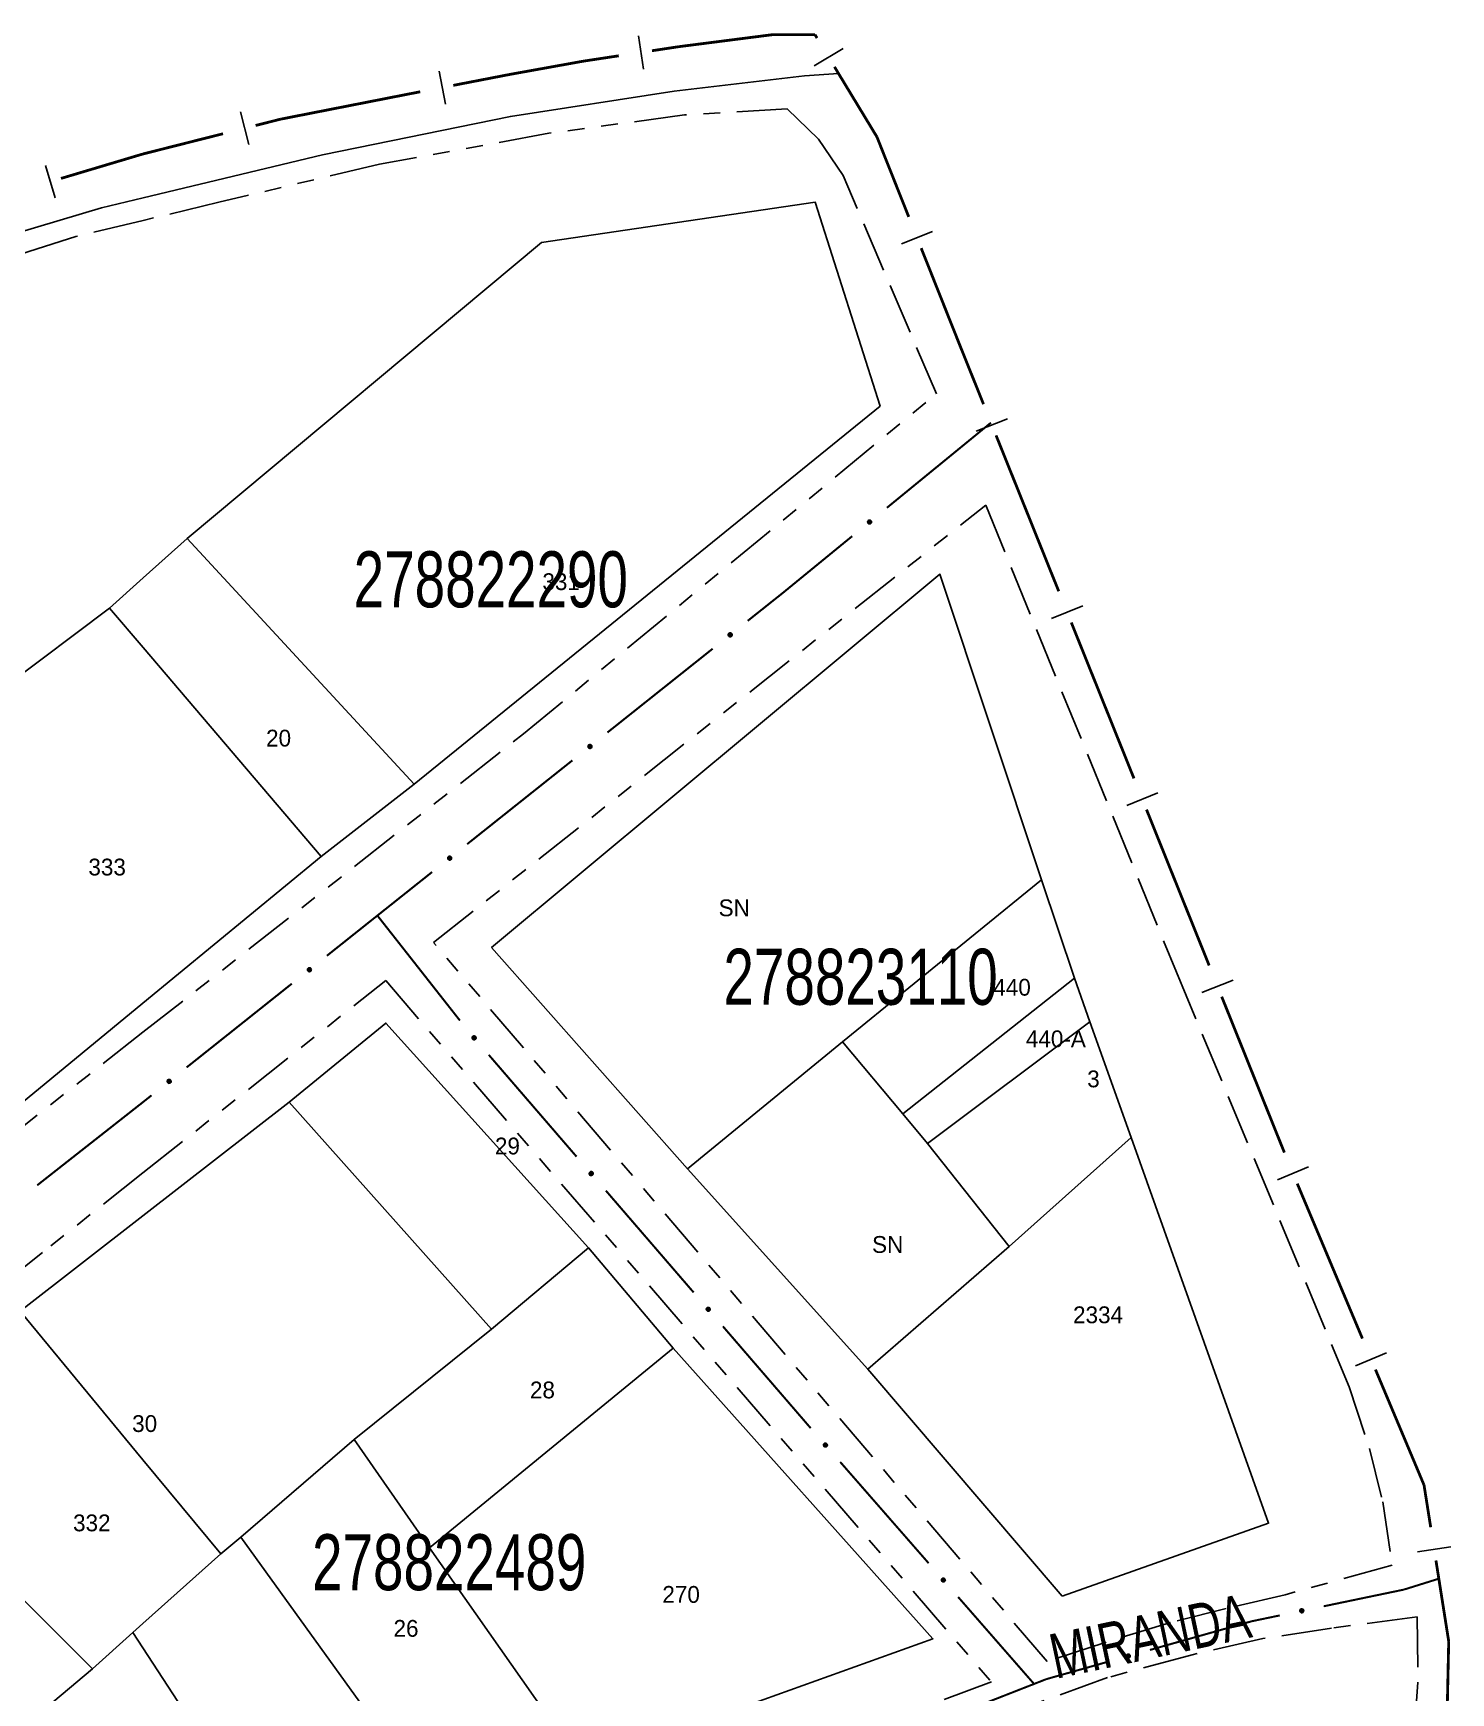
# Model space of a CAD drawing. Extents: x 204373 to 205952, y 4873300 to 4875179.
# Drawn here: x 205787 to 205913.5, y 4875026.7 to 4875174.9 of the extents above; entities that cross this region are included whole.
import ezdxf
from ezdxf.enums import TextEntityAlignment as Align

# ---------------------------------------------------------------- set-up
doc = ezdxf.new("R2010")
doc.units = 0
doc.header["$LTSCALE"] = 1.5
doc.header["$MEASUREMENT"] = 0
doc.linetypes.add('TRACO_11', pattern=[8, 3, -1, 3, -1])
doc.linetypes.add('TRACO_25', pattern=[8, 3, -1, 1, -1, 1, -1])
for name, color, linetype in [('CD_MALHA_LOTES', 7, 'CONTINUOUS'), ('CD_TXT_QUADRA', 255, 'CONTINUOUS'), ('LM-LIM-SETORES-BAIRROS', 250, 'CONTINUOUS'), ('RU-QUADRA', 220, 'CONTINUOUS'), ('SV-EIXO-RUA-N-PAV', 6, 'CONTINUOUS'), ('SV-FX-DOM-EST', 20, 'CONTINUOUS'), ('SV-ROD-ESTADUAIS', 20, 'CONTINUOUS'), ('SV-RUA-NAO-PAV', 7, 'CONTINUOUS'), ('SV-RUA-PAVIM', 7, 'CONTINUOUS'), ('SV-TXT-RUA-N-PAV', 7, 'CONTINUOUS'), ('Th_NmrPort', 1, 'CONTINUOUS')]:
    doc.layers.add(name, color=color, linetype=linetype)
doc.styles.add('ARIAL', font='ARIAL.SHX')

msp = doc.modelspace()

# ---------------------------------------------------------------- linework, layer by layer
at = {"layer": 'CD_MALHA_LOTES', "linetype": 'Continuous', "flags": 128}
for points in [[(205832.331992, 4875156.198802), (205856.727036, 4875159.812882)], [(205856.727036, 4875159.812882), (205862.53538, 4875141.613405)], [(205800.708786, 4875129.803106), (205832.331992, 4875156.198802)], [(205862.53538, 4875141.613405), (205820.973452, 4875107.860474)], [(205796.764185, 4875126.264139), (205800.708786, 4875129.803106)], [(205820.973452, 4875107.860474), (205800.708786, 4875129.803106)], [(205793.761204, 4875123.569963), (205796.764185, 4875126.264139)], [(205827.866883, 4875093.271445), (205867.877358, 4875126.595959)], [(205867.877358, 4875126.595959), (205876.93236, 4875099.325662)], [(205765.982225, 4875102.693799), (205793.761204, 4875123.569963)], [(205796.764073, 4875120.046197), (205793.761204, 4875123.569963)], [(205812.64816, 4875101.406758), (205796.764073, 4875120.046197)], [(205820.973452, 4875107.860474), (205812.64816, 4875101.406758)], [(205812.64816, 4875101.406758), (205796.763504, 4875088.306377)], [(205859.190874, 4875084.848187), (205876.93236, 4875099.325662)], [(205876.93236, 4875099.325662), (205879.880501, 4875090.533886)], [(205845.345143, 4875073.529435), (205827.866883, 4875093.271445)], [(205864.5607, 4875078.425453), (205879.880501, 4875090.533886)], [(205879.880501, 4875090.533886), (205881.24928, 4875086.63813)], [(205796.763504, 4875088.306377), (205785.932531, 4875079.373865)], [(205809.809524, 4875079.47836), (205818.443364, 4875086.532839)], [(205818.443364, 4875086.532839), (205836.500723, 4875066.474956)], [(205866.771806, 4875075.793185), (205881.24928, 4875086.63813)], [(205881.24928, 4875086.63813), (205884.934455, 4875076.319639)], [(205845.345143, 4875073.529435), (205859.190874, 4875084.848187)], [(205864.5607, 4875078.425453), (205859.190874, 4875084.848187)], [(205796.763164, 4875069.336537), (205809.809524, 4875079.47836)], [(205827.866883, 4875059.209896), (205809.809524, 4875079.47836)], [(205866.771806, 4875075.793185), (205864.5607, 4875078.425453)], [(205874.036865, 4875066.580247), (205866.771806, 4875075.793185)], [(205884.934455, 4875076.319639), (205874.036865, 4875066.580247)], [(205884.934455, 4875076.319639), (205897.200825, 4875041.889572)], [(205861.454624, 4875055.630012), (205845.345143, 4875073.529435)], [(205785.797304, 4875060.812028), (205796.763164, 4875069.336537)], [(205861.454624, 4875055.630012), (205874.036865, 4875066.580247)], [(205827.866883, 4875059.209896), (205836.500723, 4875066.474956)], [(205836.500723, 4875066.474956), (205844.081655, 4875057.525245)], [(205796.762773, 4875047.54716), (205785.797304, 4875060.812028)], [(205815.600514, 4875049.365214), (205827.866883, 4875059.209896)], [(205822.339121, 4875039.678467), (205844.081655, 4875057.525245)], [(205844.081655, 4875057.525245), (205867.245614, 4875031.571081)], [(205878.774948, 4875035.361547), (205861.454624, 4875055.630012)], [(205792.245387, 4875028.885602), (205771.632412, 4875049.504554)], [(205805.492605, 4875040.626084), (205815.600514, 4875049.365214)], [(205822.339121, 4875039.678467), (205815.600514, 4875049.365214)], [(205803.702663, 4875039.152013), (205796.762773, 4875047.54716)], [(205897.200825, 4875041.889572), (205878.774948, 4875035.361547)], [(205803.702663, 4875039.152013), (205805.492605, 4875040.626084)], [(205823.181446, 4875016.093345), (205805.492605, 4875040.626084)], [(205796.762511, 4875032.933218), (205803.702663, 4875039.152013)], [(205835.921624, 4875020.304974), (205822.339121, 4875039.678467)], [(205795.865688, 4875032.12961), (205796.762511, 4875032.933218)], [(205792.245387, 4875028.885602), (205795.865688, 4875032.12961)], [(205796.762472, 4875030.752898), (205795.865688, 4875032.12961)], [(205867.245614, 4875031.571081), (205835.921624, 4875020.304974)], [(205809.809524, 4875010.723518), (205796.762472, 4875030.752898)], [(205784.610556, 4875022.456271), (205792.245387, 4875028.885602)]]:
    msp.add_lwpolyline(points, dxfattribs=at)
at = {"layer": 'LM-LIM-SETORES-BAIRROS', "const_width": 0.25}
for points in [[(205852.959754, 4875174.767626), (205845.14738, 4875173.766039)], [(205853.083437, 4875174.767644), (205852.959754, 4875174.767626)], [(205856.719565, 4875174.771212), (205853.083437, 4875174.767644)], [(205856.908081, 4875174.459983), (205856.719565, 4875174.771212)], [(205844.561813, 4875173.690967), (205842.1795, 4875173.329096)], [(205845.14738, 4875173.766039), (205844.561813, 4875173.690967)], [(205836.056207, 4875172.398976), (205830.341905, 4875171.368527)], [(205836.247544, 4875172.428039), (205836.056207, 4875172.398976)], [(205839.213522, 4875172.878568), (205836.247544, 4875172.428039)], [(205862.250299, 4875165.640285), (205858.462336, 4875171.893996)], [(205829.488587, 4875171.214651), (205824.449398, 4875170.238214)], [(205830.341905, 4875171.368527), (205829.488587, 4875171.214651)], [(205820.435893, 4875169.460522), (205809.728952, 4875167.355828)], [(205820.52244, 4875169.477292), (205820.435893, 4875169.460522)], [(205821.504179, 4875169.667522), (205820.52244, 4875169.477292)], [(205809.015963, 4875167.215674), (205806.812103, 4875166.657824)], [(205809.728952, 4875167.355828), (205809.015963, 4875167.215674)], [(205803.903826, 4875165.921668), (205797.117846, 4875164.203972)], [(205797.117846, 4875164.203972), (205796.720975, 4875164.103515)], [(205862.50476, 4875165.000499), (205862.250299, 4875165.640285)], [(205865.091745, 4875158.496077), (205862.50476, 4875165.000499)], [(205796.720975, 4875164.103515), (205789.448042, 4875161.930538)], [(205869.555041, 4875147.274076), (205866.200454, 4875155.708467)], [(205869.899184, 4875146.41765), (205869.555041, 4875147.274076)], [(205871.763479, 4875141.77821), (205869.899184, 4875146.41765)], [(205878.474941, 4875125.076226), (205872.882056, 4875138.994546)], [(205885.186404, 4875108.374242), (205879.593519, 4875122.292562)], [(205891.897866, 4875091.672258), (205886.304981, 4875105.590578)], [(205898.609329, 4875074.970274), (205893.016443, 4875088.888594)], [(205905.571386, 4875058.371304), (205899.758407, 4875072.199148)], [(205911.068625, 4875045.294538), (205906.733982, 4875055.605735)], [(205911.195695, 4875044.489762), (205911.068625, 4875045.294538)], [(205911.663583, 4875041.526474), (205911.195695, 4875044.489762)], [(205913.271497, 4875031.343014), (205912.13147, 4875038.563185)], [(205913.256492, 4875030.652796), (205913.271497, 4875031.343014)], [(205913.104354, 4875023.654449), (205913.256492, 4875030.652796)]]:
    msp.add_lwpolyline(points, dxfattribs=at)
at = {"layer": 'LM-LIM-SETORES-BAIRROS'}
for points in [[(205840.965576, 4875174.661909), (205841.416105, 4875171.695931)], [(205859.227245, 4875173.526453), (205856.661258, 4875171.972197)], [(205823.182313, 4875171.520592), (205823.753004, 4875168.575374)], [(205805.4746, 4875167.866577), (205806.210755, 4875164.9583)], [(205788.060486, 4875163.081489), (205788.919301, 4875160.207043)], [(205867.224689, 4875157.192025), (205864.43708, 4875156.083316)], [(205873.901029, 4875140.481722), (205871.117365, 4875139.363145)], [(205880.612492, 4875123.779738), (205877.828828, 4875122.661161)], [(205887.323954, 4875107.077754), (205884.54029, 4875105.959177)], [(205894.035416, 4875090.37577), (205891.251752, 4875089.257193)], [(205900.753659, 4875073.702302), (205897.98809, 4875072.539706)], [(205907.729234, 4875057.108889), (205904.963665, 4875055.946293)], [(205913.457152, 4875039.784891), (205910.493863, 4875039.317004)]]:
    msp.add_lwpolyline(points, dxfattribs=at)
at = {"layer": 'RU-QUADRA', "linetype": 'Continuous', "flags": 128}
for points in [[(205778.77328, 4875073.74874), (205773.65953, 4875069.453189), (205767.216204, 4875064.646264), (205757.448941, 4875056.975639), (205738.118965, 4875041.634388), (205728.914214, 4875034.270587), (205719.709464, 4875027.213612), (205700.200997, 4875049.895438), (205718.826076, 4875064.647755), (205737.557421, 4875079.817626), (205747.352858, 4875087.714507), (205753.668585, 4875092.799406), (205765.982225, 4875102.693799), (205793.761204, 4875123.569963), (205796.764185, 4875126.264139), (205800.708786, 4875129.803106), (205832.331992, 4875156.198802), (205856.727036, 4875159.812882), (205862.53538, 4875141.613405), (205820.973452, 4875107.860474), (205812.64816, 4875101.406758), (205796.763504, 4875088.306377), (205785.932531, 4875079.373865)], [(205878.774948, 4875035.361547), (205897.200825, 4875041.889572), (205884.934455, 4875076.319639), (205881.24928, 4875086.63813), (205879.880501, 4875090.533886), (205876.93236, 4875099.325662), (205867.877358, 4875126.595959), (205827.866883, 4875093.271445), (205845.345143, 4875073.529435), (205861.454624, 4875055.630012)], [(205796.762026, 4875005.863071), (205790.484346, 4875003.363511), (205779.873996, 4874999.246647), (205757.889437, 4874991.581804), (205748.186059, 4875002.740043), (205733.727426, 4875018.124295), (205743.848906, 4875026.303771), (205753.119331, 4875034.380948), (205771.632412, 4875049.504554), (205785.797304, 4875060.812028), (205796.763164, 4875069.336537), (205809.809524, 4875079.47836), (205818.443364, 4875086.532839), (205836.500723, 4875066.474956), (205844.081655, 4875057.525245), (205867.245614, 4875031.571081), (205835.921624, 4875020.304974), (205823.181446, 4875016.093345), (205809.809524, 4875010.723518), (205797.069347, 4875005.985436)]]:
    msp.add_lwpolyline(points, close=True, dxfattribs=at)
at = {"layer": 'SV-EIXO-RUA-N-PAV', "const_width": 0.18}
for points in [[(205872.426873, 4875140.127304), (205863.139385, 4875132.528451)], [(205860.043556, 4875129.9955), (205854.625855, 4875125.562835)], [(205853.89131, 4875124.961844), (205850.722234, 4875122.438565)], [(205854.625855, 4875125.562835), (205853.89131, 4875124.961844)], [(205847.592995, 4875119.947006), (205838.20528, 4875112.472329)], [(205835.076042, 4875109.98077), (205825.688326, 4875102.506092)], [(205822.559088, 4875100.014533), (205813.171373, 4875092.539856)], [(205817.626683, 4875096.196004), (205825.040542, 4875086.760184)], [(205810.042134, 4875090.048297), (205800.654419, 4875082.573619)], [(205827.612535, 4875083.69781), (205835.44781, 4875074.608891)], [(205797.52518, 4875080.08206), (205796.758215, 4875079.471388)], [(205796.758215, 4875079.471388), (205787.325422, 4875072.053679)], [(205838.059569, 4875071.579251), (205845.894844, 4875062.490331)], [(205848.506603, 4875059.460692), (205856.341878, 4875050.371772)], [(205858.971493, 4875047.357622), (205866.863164, 4875038.317627)], [(205911.840709, 4875036.762661), (205912.388723, 4875036.933915)], [(205902.116579, 4875034.470544), (205908.9697, 4875035.896986)], [(205908.9697, 4875035.896986), (205909.271698, 4875035.959845)], [(205909.271698, 4875035.959845), (205911.840709, 4875036.762661)], [(205869.493722, 4875035.304295), (205876.070115, 4875027.770966)], [(205886.608185, 4875030.57307), (205895.270621, 4875033.014831)], [(205895.270621, 4875033.014831), (205895.687829, 4875033.132433)], [(205895.687829, 4875033.132433), (205898.20051, 4875033.655435)], [(205877.371119, 4875027.969334), (205882.758213, 4875029.487843)], [(205876.995957, 4875027.822211), (205877.371119, 4875027.969334)], [(205871.410118, 4875025.631686), (205876.995957, 4875027.822211)], [(205876.070115, 4875027.770966), (205876.326206, 4875027.47761)]]:
    msp.add_lwpolyline(points, dxfattribs=at)
at = {"layer": 'SV-EIXO-RUA-N-PAV'}
for points in [[(205861.77238, 4875131.267762), (205861.768204, 4875131.219032), (205861.75465, 4875131.178005), (205861.733496, 4875131.14704), (205861.707668, 4875131.124552), (205861.678654, 4875131.104521), (205861.644946, 4875131.09078), (205861.604156, 4875131.083816), (205861.555244, 4875131.087662), (205861.514128, 4875131.10431), (205861.482661, 4875131.123424), (205861.457661, 4875131.149006), (205861.438675, 4875131.177517), (205861.425559, 4875131.213003), (205861.418905, 4875131.254409), (205861.423963, 4875131.303499), (205861.437527, 4875131.343629), (205861.458774, 4875131.373042), (205861.484651, 4875131.398013), (205861.514517, 4875131.418108), (205861.547684, 4875131.431406), (205861.589385, 4875131.43803), (205861.63777, 4875131.432396), (205861.67795, 4875131.419324), (205861.707654, 4875131.398496), (205861.731664, 4875131.372466), (205861.752108, 4875131.343609), (205861.767332, 4875131.3103), (205861.77238, 4875131.267762)], [(205849.338585, 4875121.196166), (205849.333761, 4875121.147496), (205849.319663, 4875121.106653), (205849.298099, 4875121.075972), (205849.271975, 4875121.053829), (205849.242697, 4875121.034186), (205849.208809, 4875121.020895), (205849.16793, 4875121.014473), (205849.119073, 4875121.01897), (205849.078183, 4875121.036162), (205849.046973, 4875121.055694), (205849.022315, 4875121.081605), (205849.003709, 4875121.110367), (205848.991066, 4875121.146024), (205848.984964, 4875121.187515), (205848.990674, 4875121.236533), (205849.00477, 4875121.276479), (205849.026407, 4875121.305608), (205849.052614, 4875121.330232), (205849.082745, 4875121.349928), (205849.116085, 4875121.362783), (205849.157871, 4875121.368853), (205849.206176, 4875121.362575), (205849.246179, 4875121.348971), (205849.275603, 4875121.327749), (205849.299265, 4875121.301402), (205849.319324, 4875121.272276), (205849.334103, 4875121.238768), (205849.338585, 4875121.196166)], [(205836.821632, 4875111.229929), (205836.816807, 4875111.181259), (205836.802709, 4875111.140417), (205836.781145, 4875111.109736), (205836.755021, 4875111.087593), (205836.725743, 4875111.06795), (205836.691855, 4875111.054658), (205836.650976, 4875111.048237), (205836.602119, 4875111.052734), (205836.561229, 4875111.069926), (205836.530019, 4875111.089457), (205836.505361, 4875111.115369), (205836.486755, 4875111.144131), (205836.474113, 4875111.179788), (205836.46801, 4875111.221279), (205836.47372, 4875111.270297), (205836.487817, 4875111.310243), (205836.509453, 4875111.339371), (205836.53566, 4875111.363995), (205836.565791, 4875111.383691), (205836.599131, 4875111.396547), (205836.640917, 4875111.402616), (205836.689223, 4875111.396339), (205836.729225, 4875111.382734), (205836.758649, 4875111.361513), (205836.782311, 4875111.335166), (205836.80237, 4875111.30604), (205836.817149, 4875111.272532), (205836.821632, 4875111.229929)], [(205824.304678, 4875101.263693), (205824.299854, 4875101.215023), (205824.285755, 4875101.17418), (205824.264192, 4875101.143499), (205824.238067, 4875101.121357), (205824.208789, 4875101.101713), (205824.174901, 4875101.088422), (205824.134022, 4875101.082), (205824.085166, 4875101.086497), (205824.044275, 4875101.10369), (205824.013065, 4875101.123221), (205823.988407, 4875101.149132), (205823.969802, 4875101.177894), (205823.957159, 4875101.213552), (205823.951056, 4875101.255042), (205823.956767, 4875101.30406), (205823.970863, 4875101.344007), (205823.992499, 4875101.373135), (205824.018706, 4875101.397759), (205824.048837, 4875101.417455), (205824.082177, 4875101.430311), (205824.123963, 4875101.43638), (205824.172269, 4875101.430102), (205824.212271, 4875101.416498), (205824.241695, 4875101.395276), (205824.265357, 4875101.36893), (205824.285416, 4875101.339804), (205824.300196, 4875101.306295), (205824.304678, 4875101.263693)], [(205811.787724, 4875091.297456), (205811.7829, 4875091.248787), (205811.768801, 4875091.207944), (205811.747238, 4875091.177263), (205811.721113, 4875091.15512), (205811.691835, 4875091.135477), (205811.657948, 4875091.122185), (205811.617068, 4875091.115764), (205811.568212, 4875091.120261), (205811.527321, 4875091.137453), (205811.496111, 4875091.156984), (205811.471454, 4875091.182896), (205811.452848, 4875091.211658), (205811.440205, 4875091.247315), (205811.434102, 4875091.288806), (205811.439813, 4875091.337824), (205811.453909, 4875091.37777), (205811.475546, 4875091.406898), (205811.501752, 4875091.431522), (205811.531883, 4875091.451218), (205811.565223, 4875091.464074), (205811.607009, 4875091.470143), (205811.655315, 4875091.463866), (205811.695317, 4875091.450261), (205811.724742, 4875091.42904), (205811.748404, 4875091.402693), (205811.768462, 4875091.373567), (205811.783242, 4875091.340059), (205811.787724, 4875091.297456)], [(205826.296217, 4875085.393331), (205826.345038, 4875085.39041), (205826.3864, 4875085.377916), (205826.417898, 4875085.357566), (205826.441044, 4875085.332325), (205826.461814, 4875085.303836), (205826.476418, 4875085.270493), (205826.48443, 4875085.229895), (205826.481843, 4875085.1809), (205826.466259, 4875085.13937), (205826.44796, 4875085.107422), (205826.42303, 4875085.081772), (205826.395016, 4875085.062058), (205826.35988, 4875085.048033), (205826.318658, 4875085.040316), (205826.269455, 4875085.04411), (205826.228989, 4875085.056637), (205826.199039, 4875085.077121), (205826.173411, 4875085.102346), (205826.152555, 4875085.131686), (205826.138408, 4875085.164499), (205826.130713, 4875085.206016), (205826.1351, 4875085.25453), (205826.147134, 4875085.295033), (205826.167191, 4875085.325263), (205826.192595, 4875085.349935), (205826.220916, 4875085.371115), (205826.253822, 4875085.38719), (205826.296217, 4875085.393331)], [(205799.27077, 4875081.33122), (205799.265946, 4875081.28255), (205799.251848, 4875081.241707), (205799.230284, 4875081.211027), (205799.20416, 4875081.188884), (205799.174882, 4875081.169241), (205799.140994, 4875081.155949), (205799.100115, 4875081.149528), (205799.051258, 4875081.154024), (205799.010368, 4875081.171217), (205798.979158, 4875081.190748), (205798.9545, 4875081.21666), (205798.935894, 4875081.245421), (205798.923251, 4875081.281079), (205798.917149, 4875081.322569), (205798.922859, 4875081.371587), (205798.936956, 4875081.411534), (205798.958592, 4875081.440662), (205798.984799, 4875081.465286), (205799.01493, 4875081.484982), (205799.04827, 4875081.497838), (205799.090056, 4875081.503907), (205799.138361, 4875081.49763), (205799.178364, 4875081.484025), (205799.207788, 4875081.462803), (205799.23145, 4875081.436457), (205799.251509, 4875081.407331), (205799.266288, 4875081.373822), (205799.27077, 4875081.33122)], [(205836.743251, 4875073.274772), (205836.792072, 4875073.27185), (205836.833434, 4875073.259356), (205836.864932, 4875073.239006), (205836.888078, 4875073.213766), (205836.908848, 4875073.185276), (205836.923452, 4875073.151933), (205836.931464, 4875073.111335), (205836.928877, 4875073.062341), (205836.913293, 4875073.020811), (205836.894994, 4875072.988862), (205836.870064, 4875072.963212), (205836.84205, 4875072.943498), (205836.806914, 4875072.929474), (205836.765692, 4875072.921757), (205836.716489, 4875072.925551), (205836.676023, 4875072.938078), (205836.646073, 4875072.958561), (205836.620445, 4875072.983787), (205836.599588, 4875073.013127), (205836.585442, 4875073.04594), (205836.577747, 4875073.087457), (205836.582134, 4875073.135971), (205836.594168, 4875073.176473), (205836.614225, 4875073.206703), (205836.639629, 4875073.231375), (205836.66795, 4875073.252555), (205836.700856, 4875073.268631), (205836.743251, 4875073.274772)], [(205847.190285, 4875061.156213), (205847.239106, 4875061.153291), (205847.280468, 4875061.140797), (205847.311966, 4875061.120447), (205847.335112, 4875061.095206), (205847.355882, 4875061.066717), (205847.370486, 4875061.033374), (205847.378498, 4875060.992776), (205847.375911, 4875060.943781), (205847.360327, 4875060.902251), (205847.342028, 4875060.870303), (205847.317098, 4875060.844653), (205847.289084, 4875060.824939), (205847.253947, 4875060.810915), (205847.212726, 4875060.803198), (205847.163523, 4875060.806991), (205847.123057, 4875060.819518), (205847.093107, 4875060.840002), (205847.067479, 4875060.865228), (205847.046622, 4875060.894567), (205847.032476, 4875060.92738), (205847.024781, 4875060.968898), (205847.029168, 4875061.017411), (205847.041202, 4875061.057914), (205847.061259, 4875061.088144), (205847.086662, 4875061.112816), (205847.114984, 4875061.133996), (205847.14789, 4875061.150072), (205847.190285, 4875061.156213)], [(205857.644651, 4875049.044921), (205857.69349, 4875049.042303), (205857.734928, 4875049.030067), (205857.766553, 4875049.009913), (205857.789855, 4875048.984817), (205857.810802, 4875048.956457), (205857.825614, 4875048.923206), (205857.833877, 4875048.882659), (205857.831595, 4875048.833649), (205857.81627, 4875048.792022), (205857.79817, 4875048.759961), (205857.773401, 4875048.734156), (205857.74551, 4875048.714268), (205857.710461, 4875048.700026), (205857.669289, 4875048.692052), (205857.620063, 4875048.69554), (205857.57952, 4875048.707815), (205857.549443, 4875048.728112), (205857.523658, 4875048.753178), (205857.50262, 4875048.782387), (205857.488269, 4875048.815111), (205857.480316, 4875048.85658), (205857.484402, 4875048.90512), (205857.496183, 4875048.945697), (205857.516052, 4875048.976051), (205857.541301, 4875049.00088), (205857.56949, 4875049.022236), (205857.602296, 4875049.038516), (205857.644651, 4875049.044921)], [(205868.16688, 4875036.991594), (205868.215719, 4875036.988976), (205868.257157, 4875036.976739), (205868.288782, 4875036.956586), (205868.312084, 4875036.93149), (205868.333031, 4875036.90313), (205868.347842, 4875036.869878), (205868.356106, 4875036.829331), (205868.353824, 4875036.780321), (205868.338499, 4875036.738695), (205868.320399, 4875036.706634), (205868.29563, 4875036.680829), (205868.267739, 4875036.660941), (205868.23269, 4875036.646698), (205868.191518, 4875036.638725), (205868.142292, 4875036.642213), (205868.101749, 4875036.654488), (205868.071672, 4875036.674784), (205868.045887, 4875036.69985), (205868.024848, 4875036.729059), (205868.010498, 4875036.761784), (205868.002545, 4875036.803252), (205868.00663, 4875036.851793), (205868.018412, 4875036.892369), (205868.038281, 4875036.922724), (205868.06353, 4875036.947553), (205868.091719, 4875036.968909), (205868.124524, 4875036.985189), (205868.16688, 4875036.991594)], [(205899.995447, 4875034.141481), (205900.021675, 4875034.182762), (205900.052659, 4875034.212878), (205900.08573, 4875034.230558), (205900.119028, 4875034.238561), (205900.154015, 4875034.242912), (205900.190257, 4875034.239516), (205900.229648, 4875034.226837), (205900.271243, 4875034.200817), (205900.300007, 4875034.16705), (205900.319075, 4875034.135555), (205900.32942, 4875034.101315), (205900.333077, 4875034.067255), (205900.328305, 4875034.029725), (205900.315066, 4875033.989932), (205900.28789, 4875033.94874), (205900.257312, 4875033.919424), (205900.224875, 4875033.903163), (205900.190386, 4875033.892981), (205900.154614, 4875033.888967), (205900.119056, 4875033.892506), (205900.079015, 4875033.905908), (205900.038714, 4875033.933269), (205900.009126, 4875033.963433), (205899.992414, 4875033.995633), (205899.983155, 4875034.029813), (205899.978364, 4875034.064852), (205899.980261, 4875034.101426), (205899.995447, 4875034.141481)], [(205884.515042, 4875030.097427), (205884.538338, 4875030.140431), (205884.567154, 4875030.172626), (205884.598917, 4875030.192561), (205884.631578, 4875030.202859), (205884.666179, 4875030.20963), (205884.70257, 4875030.20876), (205884.742746, 4875030.198849), (205884.786048, 4875030.175782), (205884.817089, 4875030.144095), (205884.8383, 4875030.114001), (205884.850998, 4875030.080562), (205884.857013, 4875030.046839), (205884.85486, 4875030.009068), (205884.844418, 4875029.968451), (205884.820169, 4875029.925471), (205884.791702, 4875029.894101), (205884.760474, 4875029.875625), (205884.726775, 4875029.863072), (205884.691368, 4875029.856582), (205884.655651, 4875029.857642), (205884.614776, 4875029.868229), (205884.572671, 4875029.892724), (205884.541059, 4875029.920759), (205884.52215, 4875029.95172), (205884.510538, 4875029.985175), (205884.503324, 4875030.019796), (205884.502675, 4875030.056414), (205884.515042, 4875030.097427)]]:
    msp.add_lwpolyline(points, close=True, dxfattribs=at)
for points in [[(205861.589385, 4875131.43803), (205861.418905, 4875131.254409)], [(205861.547684, 4875131.431406), (205861.423963, 4875131.303499)], [(205861.611575, 4875131.431597), (205861.424264, 4875131.23603)], [(205861.63777, 4875131.432396), (205861.425559, 4875131.213003)], [(205861.565779, 4875131.429389), (205861.427144, 4875131.284226)], [(205861.655546, 4875131.425261), (205861.435113, 4875131.199067)], [(205861.528144, 4875131.421517), (205861.435401, 4875131.328005)], [(205861.514517, 4875131.418108), (205861.437527, 4875131.343629)], [(205861.67795, 4875131.419324), (205861.438675, 4875131.177517)], [(205861.689629, 4875131.407308), (205861.450186, 4875131.165561)], [(205861.707654, 4875131.398496), (205861.457661, 4875131.149006)], [(205861.717375, 4875131.38417), (205861.469868, 4875131.139351)], [(205861.731664, 4875131.372466), (205861.482661, 4875131.123424)], [(205861.739649, 4875131.354791), (205861.503374, 4875131.115637)], [(205861.752108, 4875131.343609), (205861.514128, 4875131.10431)], [(205861.75597, 4875131.324069), (205861.538513, 4875131.098548)], [(205861.767332, 4875131.3103), (205861.555244, 4875131.087662)], [(205861.768067, 4875131.28989), (205861.581236, 4875131.089427)], [(205861.77238, 4875131.267762), (205861.604156, 4875131.083816)], [(205861.769027, 4875131.241311), (205861.630008, 4875131.092307)], [(205861.768204, 4875131.219032), (205861.644946, 4875131.09078)], [(205861.760578, 4875131.195611), (205861.668027, 4875131.10402)], [(205861.75465, 4875131.178005), (205861.678654, 4875131.104521)], [(205849.157871, 4875121.368853), (205848.984964, 4875121.187515)], [(205849.179972, 4875121.362126), (205848.990078, 4875121.169066)], [(205849.116085, 4875121.362783), (205848.990674, 4875121.236533)], [(205849.206176, 4875121.362575), (205848.991066, 4875121.146024)], [(205849.134152, 4875121.360527), (205848.993599, 4875121.21722)], [(205849.223856, 4875121.355205), (205849.000434, 4875121.131963)], [(205849.096415, 4875121.353155), (205849.002437, 4875121.260885)], [(205849.246179, 4875121.348971), (205849.003709, 4875121.110367)], [(205849.082745, 4875121.349928), (205849.00477, 4875121.276479)], [(205849.257697, 4875121.3368), (205849.01506, 4875121.098259)], [(205849.275603, 4875121.327749), (205849.022315, 4875121.081605)], [(205849.285133, 4875121.313295), (205849.034392, 4875121.071789)], [(205849.299265, 4875121.301402), (205849.046973, 4875121.055694)], [(205849.307014, 4875121.283623), (205849.06758, 4875121.047632)], [(205849.319324, 4875121.272276), (205849.078183, 4875121.036162)], [(205849.322925, 4875121.252687), (205849.102488, 4875121.030077)], [(205849.334103, 4875121.238768), (205849.119073, 4875121.01897)], [(205849.334566, 4875121.21835), (205849.145087, 4875121.020389)], [(205849.338585, 4875121.196166), (205849.16793, 4875121.014473)], [(205849.33488, 4875121.169762), (205849.193892, 4875121.02262)], [(205849.333761, 4875121.147496), (205849.208809, 4875121.020895)], [(205849.325825, 4875121.124179), (205849.232064, 4875121.033826)], [(205849.319663, 4875121.106653), (205849.242697, 4875121.034186)], [(205836.640917, 4875111.402616), (205836.46801, 4875111.221279)], [(205836.663019, 4875111.395889), (205836.473124, 4875111.20283)], [(205836.599131, 4875111.396547), (205836.47372, 4875111.270297)], [(205836.689223, 4875111.396339), (205836.474113, 4875111.179788)], [(205836.617198, 4875111.39429), (205836.476645, 4875111.250983)], [(205836.706902, 4875111.388968), (205836.48348, 4875111.165726)], [(205836.579462, 4875111.386919), (205836.485483, 4875111.294649)], [(205836.729225, 4875111.382734), (205836.486755, 4875111.144131)], [(205836.565791, 4875111.383691), (205836.487817, 4875111.310243)], [(205836.740743, 4875111.370563), (205836.498107, 4875111.132022)], [(205836.758649, 4875111.361513), (205836.505361, 4875111.115369)], [(205836.768179, 4875111.347059), (205836.517438, 4875111.105553)], [(205836.782311, 4875111.335166), (205836.530019, 4875111.089457)], [(205836.79006, 4875111.317387), (205836.550626, 4875111.081395)], [(205836.80237, 4875111.30604), (205836.561229, 4875111.069926)], [(205836.805971, 4875111.28645), (205836.585535, 4875111.06384)], [(205836.817149, 4875111.272532), (205836.602119, 4875111.052734)], [(205836.817613, 4875111.252114), (205836.628133, 4875111.054152)], [(205836.821632, 4875111.229929), (205836.650976, 4875111.048237)], [(205836.817927, 4875111.203525), (205836.676939, 4875111.056384)], [(205836.816807, 4875111.181259), (205836.691855, 4875111.054658)], [(205836.808871, 4875111.157942), (205836.71511, 4875111.06759)], [(205836.802709, 4875111.140417), (205836.725743, 4875111.06795)], [(205824.123963, 4875101.43638), (205823.951056, 4875101.255042)], [(205824.146065, 4875101.429653), (205823.95617, 4875101.236594)], [(205824.082177, 4875101.430311), (205823.956767, 4875101.30406)], [(205824.172269, 4875101.430102), (205823.957159, 4875101.213552)], [(205824.100244, 4875101.428054), (205823.959691, 4875101.284747)], [(205824.189948, 4875101.422732), (205823.966527, 4875101.19949)], [(205824.062508, 4875101.420682), (205823.968529, 4875101.328412)], [(205824.212271, 4875101.416498), (205823.969802, 4875101.177894)], [(205824.048837, 4875101.417455), (205823.970863, 4875101.344007)], [(205824.223789, 4875101.404327), (205823.981153, 4875101.165786)], [(205824.241695, 4875101.395276), (205823.988407, 4875101.149132)], [(205824.251225, 4875101.380822), (205824.000484, 4875101.139316)], [(205824.265357, 4875101.36893), (205824.013065, 4875101.123221)], [(205824.273106, 4875101.35115), (205824.033672, 4875101.115159)], [(205824.285416, 4875101.339804), (205824.044275, 4875101.10369)], [(205824.289017, 4875101.320214), (205824.068581, 4875101.097604)], [(205824.300196, 4875101.306295), (205824.085166, 4875101.086497)], [(205824.300659, 4875101.285877), (205824.111179, 4875101.087916)], [(205824.304678, 4875101.263693), (205824.134022, 4875101.082)], [(205824.300973, 4875101.237289), (205824.159985, 4875101.090147)], [(205824.299854, 4875101.215023), (205824.174901, 4875101.088422)], [(205824.291917, 4875101.191706), (205824.198156, 4875101.101353)], [(205824.285755, 4875101.17418), (205824.208789, 4875101.101713)], [(205811.607009, 4875091.470143), (205811.434102, 4875091.288806)], [(205811.629111, 4875091.463416), (205811.439217, 4875091.270357)], [(205811.565223, 4875091.464074), (205811.439813, 4875091.337824)], [(205811.655315, 4875091.463866), (205811.440205, 4875091.247315)], [(205811.58329, 4875091.461817), (205811.442737, 4875091.31851)], [(205811.672994, 4875091.456495), (205811.449573, 4875091.233253)], [(205811.545554, 4875091.454446), (205811.451576, 4875091.362176)], [(205811.695317, 4875091.450261), (205811.452848, 4875091.211658)], [(205811.531883, 4875091.451218), (205811.453909, 4875091.37777)], [(205811.706835, 4875091.43809), (205811.464199, 4875091.199549)], [(205811.724742, 4875091.42904), (205811.471454, 4875091.182896)], [(205811.734271, 4875091.414586), (205811.48353, 4875091.17308)], [(205811.748404, 4875091.402693), (205811.496111, 4875091.156984)], [(205811.756152, 4875091.384914), (205811.516719, 4875091.148922)], [(205811.768462, 4875091.373567), (205811.527321, 4875091.137453)], [(205811.772064, 4875091.353977), (205811.551627, 4875091.131367)], [(205811.783242, 4875091.340059), (205811.568212, 4875091.120261)], [(205811.783705, 4875091.319641), (205811.594225, 4875091.121679)], [(205811.787724, 4875091.297456), (205811.617068, 4875091.115764)], [(205811.784019, 4875091.271052), (205811.643031, 4875091.123911)], [(205811.7829, 4875091.248787), (205811.657948, 4875091.122185)], [(205811.774963, 4875091.225469), (205811.681203, 4875091.135117)], [(205811.768801, 4875091.207944), (205811.691835, 4875091.135477)], [(205826.130713, 4875085.206016), (205826.318658, 4875085.040316)], [(205826.1351, 4875085.25453), (205826.35988, 4875085.048033)], [(205826.136572, 4875085.228364), (205826.336894, 4875085.046147)], [(205826.138408, 4875085.164499), (205826.269455, 4875085.04411)], [(205826.139958, 4875085.18264), (205826.28864, 4875085.047786)], [(205826.141775, 4875085.272484), (205826.373565, 4875085.057943)], [(205826.147134, 4875085.295033), (205826.395016, 4875085.062058)], [(205826.148796, 4875085.14522), (205826.244662, 4875085.054914)], [(205826.152555, 4875085.131686), (205826.228989, 4875085.056637)], [(205826.158846, 4875085.307017), (205826.406673, 4875085.073873)], [(205826.167191, 4875085.325263), (205826.42303, 4875085.081772)], [(205826.181262, 4875085.335349), (205826.432368, 4875085.094222)], [(205826.192595, 4875085.349935), (205826.44796, 4875085.107422)], [(205826.210058, 4875085.358371), (205826.455212, 4875085.128328)], [(205826.220916, 4875085.371115), (205826.466259, 4875085.13937)], [(205826.24035, 4875085.375478), (205826.471392, 4875085.163895)], [(205826.253822, 4875085.38719), (205826.481843, 4875085.1809)], [(205826.274206, 4875085.38845), (205826.47941, 4875085.206838)], [(205826.296217, 4875085.393331), (205826.48443, 4875085.229895)], [(205826.322745, 4875085.390659), (205826.475276, 4875085.25552)], [(205826.345038, 4875085.39041), (205826.476418, 4875085.270493)], [(205826.368647, 4875085.383389), (205826.462589, 4875085.293225)], [(205826.3864, 4875085.377916), (205826.461814, 4875085.303836)], [(205799.090056, 4875081.503907), (205798.917149, 4875081.322569)], [(205799.112157, 4875081.49718), (205798.922263, 4875081.304121)], [(205799.04827, 4875081.497838), (205798.922859, 4875081.371587)], [(205799.138361, 4875081.49763), (205798.923251, 4875081.281079)], [(205799.066337, 4875081.495581), (205798.925784, 4875081.352274)], [(205799.156041, 4875081.490259), (205798.932619, 4875081.267017)], [(205799.0286, 4875081.488209), (205798.934622, 4875081.39594)], [(205799.178364, 4875081.484025), (205798.935894, 4875081.245421)], [(205799.01493, 4875081.484982), (205798.936956, 4875081.411534)], [(205799.189882, 4875081.471854), (205798.947245, 4875081.233313)], [(205799.207788, 4875081.462803), (205798.9545, 4875081.21666)], [(205799.217318, 4875081.448349), (205798.966577, 4875081.206843)], [(205799.23145, 4875081.436457), (205798.979158, 4875081.190748)], [(205799.239199, 4875081.418677), (205798.999765, 4875081.182686)], [(205799.251509, 4875081.407331), (205799.010368, 4875081.171217)], [(205799.25511, 4875081.387741), (205799.034673, 4875081.165131)], [(205799.266288, 4875081.373822), (205799.051258, 4875081.154024)], [(205799.266751, 4875081.353404), (205799.077272, 4875081.155443)], [(205799.27077, 4875081.33122), (205799.100115, 4875081.149528)], [(205799.267065, 4875081.304816), (205799.126077, 4875081.157674)], [(205799.265946, 4875081.28255), (205799.140994, 4875081.155949)], [(205799.25801, 4875081.259233), (205799.164249, 4875081.168881)], [(205799.251848, 4875081.241707), (205799.174882, 4875081.169241)], [(205836.577747, 4875073.087457), (205836.765692, 4875072.921757)], [(205836.582134, 4875073.135971), (205836.806914, 4875072.929474)], [(205836.583606, 4875073.109804), (205836.783928, 4875072.927587)], [(205836.585442, 4875073.04594), (205836.716489, 4875072.925551)], [(205836.586992, 4875073.064081), (205836.735674, 4875072.929227)], [(205836.588809, 4875073.153924), (205836.820599, 4875072.939383)], [(205836.594168, 4875073.176473), (205836.84205, 4875072.943498)], [(205836.59583, 4875073.026661), (205836.691696, 4875072.936354)], [(205836.599588, 4875073.013127), (205836.676023, 4875072.938078)], [(205836.60588, 4875073.188458), (205836.853707, 4875072.955314)], [(205836.614225, 4875073.206703), (205836.870064, 4875072.963212)], [(205836.628296, 4875073.21679), (205836.879402, 4875072.975663)], [(205836.639629, 4875073.231375), (205836.894994, 4875072.988862)], [(205836.657092, 4875073.239812), (205836.902246, 4875073.009768)], [(205836.66795, 4875073.252555), (205836.913293, 4875073.020811)], [(205836.687384, 4875073.256918), (205836.918426, 4875073.045335)], [(205836.700856, 4875073.268631), (205836.928877, 4875073.062341)], [(205836.72124, 4875073.26989), (205836.926444, 4875073.088279)], [(205836.743251, 4875073.274772), (205836.931464, 4875073.111335)], [(205836.769779, 4875073.2721), (205836.92231, 4875073.136961)], [(205836.792072, 4875073.27185), (205836.923452, 4875073.151933)], [(205836.815681, 4875073.26483), (205836.909623, 4875073.174666)], [(205836.833434, 4875073.259356), (205836.908848, 4875073.185276)], [(205847.024781, 4875060.968898), (205847.212726, 4875060.803198)], [(205847.029168, 4875061.017411), (205847.253947, 4875060.810915)], [(205847.03064, 4875060.991245), (205847.230962, 4875060.809028)], [(205847.032476, 4875060.92738), (205847.163523, 4875060.806991)], [(205847.034026, 4875060.945521), (205847.182708, 4875060.810667)], [(205847.035843, 4875061.035365), (205847.267633, 4875060.820824)], [(205847.041202, 4875061.057914), (205847.289084, 4875060.824939)], [(205847.042864, 4875060.908102), (205847.13873, 4875060.817795)], [(205847.046622, 4875060.894567), (205847.123057, 4875060.819518)], [(205847.052914, 4875061.069898), (205847.300741, 4875060.836754)], [(205847.061259, 4875061.088144), (205847.317098, 4875060.844653)], [(205847.07533, 4875061.09823), (205847.326436, 4875060.857103)], [(205847.086662, 4875061.112816), (205847.342028, 4875060.870303)], [(205847.104126, 4875061.121253), (205847.34928, 4875060.891209)], [(205847.114984, 4875061.133996), (205847.360327, 4875060.902251)], [(205847.134418, 4875061.138359), (205847.365459, 4875060.926776)], [(205847.14789, 4875061.150072), (205847.375911, 4875060.943781)], [(205847.168274, 4875061.151331), (205847.373478, 4875060.96972)], [(205847.190285, 4875061.156213), (205847.378498, 4875060.992776)], [(205847.216813, 4875061.153541), (205847.369344, 4875061.018401)], [(205847.239106, 4875061.153291), (205847.370486, 4875061.033374)], [(205847.262715, 4875061.14627), (205847.356657, 4875061.056106)], [(205847.280468, 4875061.140797), (205847.355882, 4875061.066717)], [(205857.480316, 4875048.85658), (205857.669289, 4875048.692052)], [(205857.484402, 4875048.90512), (205857.710461, 4875048.700026)], [(205857.486036, 4875048.878963), (205857.687487, 4875048.697996)], [(205857.488269, 4875048.815111), (205857.620063, 4875048.69554)], [(205857.489706, 4875048.833262), (205857.639224, 4875048.699335)], [(205857.490965, 4875048.923115), (205857.724085, 4875048.71002)], [(205857.496183, 4875048.945697), (205857.74551, 4875048.714268)], [(205857.498777, 4875048.795897), (205857.595203, 4875048.706189)], [(205857.50262, 4875048.782387), (205857.57952, 4875048.707815)], [(205857.50782, 4875048.957754), (205857.757093, 4875048.726156)], [(205857.516052, 4875048.976051), (205857.773401, 4875048.734156)], [(205857.53006, 4875048.986225), (205857.782661, 4875048.746665)], [(205857.541301, 4875049.00088), (205857.79817, 4875048.759961)], [(205857.558712, 4875049.009426), (205857.805292, 4875048.780912)], [(205857.56949, 4875049.022236), (205857.81627, 4875048.792022)], [(205857.588897, 4875049.02672), (205857.82125, 4875048.816579)], [(205857.602296, 4875049.038516), (205857.831595, 4875048.833649)], [(205857.622672, 4875049.039903), (205857.829001, 4875048.859571)], [(205857.644651, 4875049.044921), (205857.833877, 4875048.882659)], [(205857.671196, 4875049.042414), (205857.824565, 4875048.908226)], [(205857.69349, 4875049.042303), (205857.825614, 4875048.923206)], [(205857.717142, 4875049.03543), (205857.811643, 4875048.945852)], [(205857.734928, 4875049.030067), (205857.810802, 4875048.956457)], [(205868.018412, 4875036.892369), (205868.267739, 4875036.660941)], [(205868.030049, 4875036.904426), (205868.279322, 4875036.672829)], [(205868.038281, 4875036.922724), (205868.29563, 4875036.680829)], [(205868.052289, 4875036.932897), (205868.30489, 4875036.693337)], [(205868.06353, 4875036.947553), (205868.320399, 4875036.706634)], [(205868.08094, 4875036.956098), (205868.327521, 4875036.727584)], [(205868.091719, 4875036.968909), (205868.338499, 4875036.738695)], [(205868.111126, 4875036.973393), (205868.343479, 4875036.763251)], [(205868.124524, 4875036.985189), (205868.353824, 4875036.780321)], [(205868.144901, 4875036.986575), (205868.35123, 4875036.806244)], [(205868.16688, 4875036.991594), (205868.356106, 4875036.829331)], [(205868.193425, 4875036.989087), (205868.346793, 4875036.854899)], [(205868.215719, 4875036.988976), (205868.347842, 4875036.869878)], [(205868.239371, 4875036.982102), (205868.333872, 4875036.892524)], [(205868.257157, 4875036.976739), (205868.333031, 4875036.90313)], [(205868.002545, 4875036.803252), (205868.191518, 4875036.638725)], [(205868.00663, 4875036.851793), (205868.23269, 4875036.646698)], [(205868.008265, 4875036.825636), (205868.209716, 4875036.644669)], [(205868.010498, 4875036.761784), (205868.142292, 4875036.642213)], [(205868.011935, 4875036.779934), (205868.161453, 4875036.646008)], [(205868.013194, 4875036.869787), (205868.246314, 4875036.656693)], [(205868.021006, 4875036.74257), (205868.117432, 4875036.652862)], [(205868.024848, 4875036.729059), (205868.101749, 4875036.654488)], [(205899.978364, 4875034.064852), (205900.300007, 4875034.16705)], [(205899.980261, 4875034.101426), (205900.271243, 4875034.200817)], [(205899.983155, 4875034.029813), (205900.319075, 4875034.135555)], [(205899.983972, 4875034.083965), (205900.281048, 4875034.183431)], [(205899.984244, 4875034.049177), (205900.304308, 4875034.152035)], [(205899.989044, 4875034.119864), (205900.247378, 4875034.211267)], [(205899.990416, 4875034.01283), (205900.323059, 4875034.115518)], [(205899.992414, 4875033.995633), (205900.32942, 4875034.101315)], [(205899.995447, 4875034.141481), (205900.229648, 4875034.226837)], [(205900.004325, 4875033.979487), (205900.328396, 4875034.083179)], [(205900.009126, 4875033.963433), (205900.333077, 4875034.067255)], [(205900.010648, 4875034.163387), (205900.202798, 4875034.231257)], [(205900.021675, 4875034.182762), (205900.190257, 4875034.239516)], [(205900.026249, 4875033.947813), (205900.326274, 4875034.046499)], [(205900.038714, 4875033.933269), (205900.328305, 4875034.029725)], [(205900.039263, 4875034.200006), (205900.16367, 4875034.238444)], [(205900.052659, 4875034.212878), (205900.154015, 4875034.242912)], [(205900.062312, 4875033.921868), (205900.318809, 4875034.008707)], [(205900.079015, 4875033.905908), (205900.315066, 4875033.989932)], [(205900.103942, 4875033.902658), (205900.293977, 4875033.967301)], [(205900.119056, 4875033.892506), (205900.28789, 4875033.94874)], [(205900.140954, 4875033.892243), (205900.266419, 4875033.932296)], [(205900.154614, 4875033.888967), (205900.257312, 4875033.919424)], [(205884.502675, 4875030.056414), (205884.786048, 4875030.175782)], [(205884.503324, 4875030.019796), (205884.817089, 4875030.144095)], [(205884.507591, 4875030.039252), (205884.797037, 4875030.159119)], [(205884.510156, 4875030.075418), (205884.761515, 4875030.184548)], [(205884.510279, 4875030.004568), (205884.822423, 4875030.129415)], [(205884.510538, 4875029.985175), (205884.8383, 4875030.114001)], [(205884.515042, 4875030.097427), (205884.742746, 4875030.198849)], [(205884.518961, 4875029.968737), (205884.843665, 4875030.094289)], [(205884.52215, 4875029.95172), (205884.850998, 4875030.080562)], [(205884.528683, 4875030.120336), (205884.715654, 4875030.201393)], [(205884.535153, 4875029.936441), (205884.851237, 4875030.062399)], [(205884.538338, 4875030.140431), (205884.70257, 4875030.20876)], [(205884.541059, 4875029.920759), (205884.857013, 4875030.046839)], [(205884.554686, 4875030.158855), (205884.676122, 4875030.205844)], [(205884.559225, 4875029.906367), (205884.851669, 4875030.02566)], [(205884.567154, 4875030.172626), (205884.666179, 4875030.20963)], [(205884.572671, 4875029.892724), (205884.85486, 4875030.009068)], [(205884.597004, 4875029.882991), (205884.846847, 4875029.987441)], [(205884.614776, 4875029.868229), (205884.844418, 4875029.968451)], [(205884.639868, 4875029.866719), (205884.824953, 4875029.944409)], [(205884.655651, 4875029.857642), (205884.820169, 4875029.925471)], [(205884.677514, 4875029.858901), (205884.799893, 4875029.907574)], [(205884.691368, 4875029.856582), (205884.791702, 4875029.894101)]]:
    msp.add_lwpolyline(points, dxfattribs=at)
at = {"layer": 'SV-FX-DOM-EST', "linetype": 'TRACO_25'}
for points in [[(205854.248835, 4875168.156729, 10.656683), (205845.083067, 4875167.597274, 10.60756), (205832.979184, 4875165.958453, 10.29645), (205817.857196, 4875163.193238, 9.911655), (205803.533838, 4875159.807469, 9.559609), (205796.764757, 4875158.177944, 9.371305)], [(205796.764757, 4875158.177944, 9.371305), (205790.765161, 4875156.733657, 9.371305), (205790.109707, 4875156.524951, 9.371305), (205774.269068, 4875151.481068, 8.90464), (205758.535718, 4875146.07008, 8.511659), (205744.410806, 4875140.739636, 8.331542), (205741.804985, 4875139.720345, 7.68476), (205707.203685, 4875125.93835, 8.312803), (205696.086075, 4875121.528792, 8.312803)]]:
    msp.add_polyline3d(points, dxfattribs=at)
at = {"layer": 'SV-ROD-ESTADUAIS', "linetype": 'Continuous'}
for points in [[(205858.825836, 4875171.293879, 11.074226), (205855.777925, 4875171.088551, 11.074226), (205844.169696, 4875169.707865, 10.705806), (205829.55361, 4875167.471412, 10.312824), (205812.770448, 4875164.036927, 9.944404), (205796.764793, 4875160.201028, 9.44499)], [(205796.764793, 4875160.201028, 9.44499), (205793.071295, 4875159.315847, 9.44499), (205773.394142, 4875153.432054, 8.929202), (205753.508058, 4875146.371774, 8.47891), (205741.740822, 4875141.889276, 8.020432), (205699.465086, 4875125.206169, 8.288033), (205614.83703, 4875091.799457, 6.133069), (205513.898154, 4875051.661165, 5.563365), (205438.148358, 4875021.472355, 6.331226), (205350.858763, 4874987.919611, 8.535731), (205295.64072, 4874968.065031, 8.535731)]]:
    msp.add_polyline3d(points, dxfattribs=at)
at = {"layer": 'SV-RUA-NAO-PAV', "linetype": 'TRACO_25'}
for points in [[(205796.763457, 4875085.706962, 10.255514), (205830.726996, 4875112.360709, 10.255514), (205867.564153, 4875142.704152, 10.378321)], [(205822.69277, 4875093.715375, 9.657855), (205871.961107, 4875132.765883, 10.476566)], [(205877.431466, 4875029.554096, 10.435631), (205822.69277, 4875093.715375, 10.435631)], [(205796.763233, 4875073.163401, 9.657855), (205818.416883, 4875090.32627, 9.657855)], [(205818.416883, 4875090.32627, 10.255514), (205872.475263, 4875027.722689, 10.29645)], [(205796.763457, 4875085.706962, 10.255514), (205779.680064, 4875072.300336, 9.420428), (205744.661062, 4875043.176045, 9.420428), (205728.685674, 4875028.993724, 8.61004), (205724.584731, 4875023.79778, 8.61004), (205722.003734, 4875019.594142, 8.61004), (205720.395986, 4875017.218487, 8.684349), (205712.593449, 4875012.107872, 8.684349), (205695.398683, 4874998.705475, 8.263264), (205688.963874, 4874994.462771, 8.461422), (205685.73806, 4874994.202206, 8.461422), (205681.353217, 4874994.456399, 8.362343), (205674.934824, 4874994.774142, 8.362343)], [(205796.763233, 4875073.163401, 9.657855), (205787.793357, 4875066.053801, 9.657855), (205744.997722, 4875031.79586, 8.288033), (205729.027382, 4875019.225739, 8.61004), (205728.728754, 4875016.787373, 8.61004), (205730.439051, 4875013.675676, 8.758658), (205746.258696, 4874994.786476, 9.922835), (205756.581694, 4874983.64847, 10.073735), (205760.458717, 4874984.813691, 9.919843), (205789.180924, 4874995.804592, 9.911655), (205789.919617, 4874996.095121, 9.911655), (205796.761899, 4874998.786195, 9.911655)], [(205908.234664, 4875038.152793, 10.501128), (205898.685089, 4875035.502808, 10.501128), (205893.405673, 4875034.27011, 10.501128), (205888.436641, 4875033.034516, 10.501128), (205882.531405, 4875031.210476, 10.501128), (205877.431466, 4875029.554096, 10.501128)], [(205910.463994, 4875033.537697, 10.574812), (205902.814608, 4875032.526165, 10.476566), (205896.68605, 4875031.588034, 10.476566), (205890.370202, 4875030.150018, 10.476566), (205882.831439, 4875028.102344, 10.476566), (205856.637206, 4875018.632566, 10.468379), (205832.295086, 4875009.822314, 10.550251), (205812.677852, 4875001.612943, 10.239141), (205814.180568, 4874995.843953, 10.239141), (205814.366088, 4874995.131732, 10.263701), (205819.295977, 4874992.681103, 10.378321), (205826.15065, 4874988.190072, 10.378321)], [(205872.475263, 4875027.722689, 10.501128), (205836.951804, 4875014.596124, 10.574812), (205815.166607, 4875006.02478, 10.149082), (205796.761899, 4874998.786195, 9.911655)]]:
    msp.add_polyline3d(points, dxfattribs=at)
at = {"layer": 'SV-RUA-PAVIM', "linetype": 'TRACO_11'}
for points in [[(205867.564153, 4875142.704152, 10.378321), (205859.24439, 4875162.178147, 10.394695), (205857.027486, 4875165.439521, 10.60756), (205854.248835, 4875168.156729, 10.60756)], [(205871.961107, 4875132.765883, 10.476566), (205888.975325, 4875091.067371, 10.460193), (205904.389749, 4875054.073631, 10.517502), (205906.189663, 4875048.562791, 10.517502), (205907.383099, 4875043.806072, 10.517502), (205908.234664, 4875038.152793, 10.492941)], [(205910.463994, 4875033.537697, 10.574812), (205910.518019, 4875027.692797, 10.501128), (205910.038224, 4875020.841652, 10.435631), (205908.663982, 4875012.693019, 10.378321), (205906.455629, 4875005.674863, 10.378321), (205903.902296, 4874998.333468, 10.378321), (205902.411278, 4874994.930522, 10.329199), (205900.61536, 4874990.831705, 10.329199), (205897.153201, 4874983.315652, 10.271889)]]:
    msp.add_polyline3d(points, dxfattribs=at)

# ---------------------------------------------------------------- texts
at = {"layer": 'CD_TXT_QUADRA', "style": 'ARIAL', "width": 0.7}
for s, p in [('278822290', (205815.564528, 4875123.645794)), ('278823110', (205848.556511, 4875088.164845)), ('278822489', (205811.850637, 4875035.90512))]:
    msp.add_text(s, height=5, dxfattribs=at).set_placement(p)
at = {"layer": 'SV-TXT-RUA-N-PAV', "style": 'ARIAL', "width": 0.7}
msp.add_text('MIRANDA ', height=4, rotation=12, dxfattribs=at).set_placement((205878.208846, 4875027.978102))
at = {"layer": 'Th_NmrPort', "color": 1}
for s, p in [('331', (205832.401622, 4875125.936419)), ('20', (205807.746201, 4875111.968862)), ('333', (205791.890709, 4875100.460143)), ('SN', (205848.126192, 4875096.818519)), ('440', (205872.634142, 4875089.72873)), ('440-A', (205875.540285, 4875085.12886)), ('3', (205881.015403, 4875081.548976)), ('29', (205828.165712, 4875075.558303)), ('SN', (205861.817587, 4875066.769556)), ('2334', (205879.751914, 4875060.490831)), ('28', (205831.289994, 4875053.783158)), ('30', (205795.794916, 4875050.780415)), ('332', (205790.522776, 4875041.914675)), ('270', (205843.105999, 4875035.531148)), ('26', (205819.118059, 4875032.501143))]:
    msp.add_text(s, height=1.5, dxfattribs=at).set_placement(p, align=Align.MIDDLE_LEFT)

doc.saveas('drawing.dxf')
